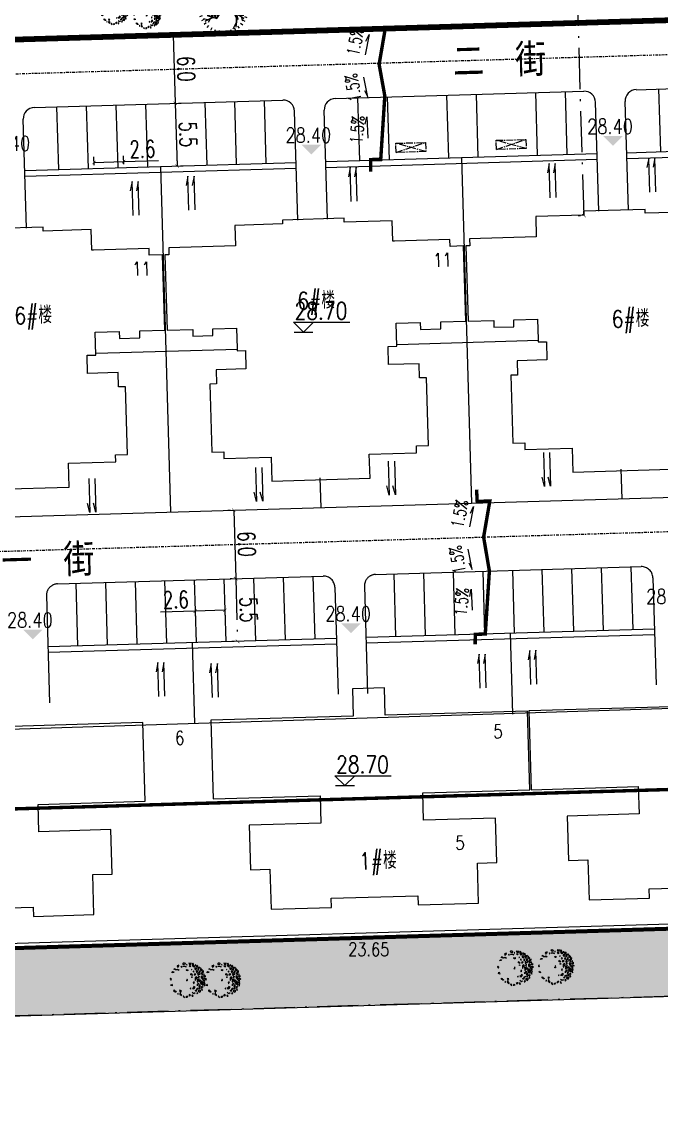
# Model space of a CAD drawing. Header units: inches. Extents: x 393 to 1582, y 246 to 1188.
# Drawn here: x 1165.7 to 1221.8, y 361.2 to 456.1 of the extents above; entities that cross this region are included whole.
import ezdxf

# ---------------------------------------------------------------- set-up
doc = ezdxf.new("R2010")
doc.units = ezdxf.units.IN
doc.header["$MEASUREMENT"] = 0
for name, pattern in [('ACAD_ISO10W100', [18.5, 12, -3, 0.5, -3]), ('CENTERX2', [4, 2.5, -0.5, 0.5, -0.5]), ('DASH', [0.35, 0.25, -0.1]), ('DASHED2', [0.375, 0.25, -0.125]), ('DOTE', [2.42, 2, -0.2, 0.02, -0.2]), ('PHANTOM', [2.5, 1.25, -0.25, 0.25, -0.25, 0.25, -0.25])]:
    doc.linetypes.add(name, pattern=pattern)
for name, color, linetype in [('230', 2, 'Continuous'), ('DIM', 4, 'Continuous'), ('drain', 4, 'Continuous'), ('ELEV', 1, 'Continuous'), ('GREEN', 64, 'Continuous'), ('hongzb', 5, 'Continuous'), ('JIAJU', 8, 'Continuous'), ('PUB_TEXT', 7, 'Continuous'), ('ROAD-TEXT', 4, 'Continuous'), ('roaddim', 2, 'Continuous'), ('roadradiu', 3, 'Continuous'), ('公共绿地', 3, 'Continuous'), ('公建', 4, 'Continuous'), ('外墙', 42, 'Continuous'), ('建筑层数', 7, 'Continuous'), ('红线', 1, 'PHANTOM'), ('车库边线', 4, 'DOTE')]:
    doc.layers.add(name, color=color, linetype=linetype)
for name, color, linetype, lineweight in [('buildelev', 2, 'Continuous', 20), ('FENCE', 100, 'Continuous', 18), ('parking', 30, 'Continuous', 18), ('ROAD', 1, 'Continuous', 25), ('ROAD-CENTER', 7, 'CENTERX2', 18), ('walk', 2, 'Continuous', 18), ('围墙', 75, 'FENCELINE1', 15), ('建筑型号', 2, 'Continuous', 18), ('树', 84, 'Continuous', 15)]:
    doc.layers.add(name, color=color, linetype=linetype, lineweight=lineweight)
doc.styles.add('-黑体', font='simhei.ttf', dxfattribs={"width": 0.8})
doc.styles.add('_HZTXT', font='txt.shx', dxfattribs={"width": 0.8, "bigfont": 'hztxt.shx'})
doc.styles.add('DIM_FONT', font='SIMPLEX.shx', dxfattribs={"width": 0.8})
doc.styles.add('HZ', font='simplex.shx', dxfattribs={"width": 0.7, "bigfont": 'hztxt.shx'})
doc.styles.add('RO', font='romans.shx', dxfattribs={"width": 0.8})
doc.linetypes.add('FENCELINE1', pattern='A,0.25,-0.1,[133,ltypeshp.shx,S=0.1,R=0,X=-0.1,Y=0],-0.1,1', length=1.45)
doc.dimstyles.new('NORMAL', dxfattribs={"dimtxt": 1.5, "dimasz": 0.3, "dimexe": 0.5, "dimexo": 0.3, "dimgap": 0.3, "dimtad": 1, "dimdec": 1, "dimzin": 1, "dimdsep": 46, "dimtxsty": 'HZ', "dimblk": 'ARCHTICK', "dimcen": 0, "dimclrt": 256, "dimadec": 0, "dimazin": 0, "dimtfac": 1, "dimtdec": 1, "dimtofl": 0, "dimtmove": 0, "dimatfit": 3, "dimldrblk": 'ARCHTICK', "dimfxl": 1, "dimtolj": 2, "dimtzin": 0, "dimarcsym": 0})

# ---------------------------------------------------------------- blocks, each defined once
blk = doc.blocks.new('_ARCHTICK')
at = {"color": 0, "linetype": 'ByBlock', "const_width": 0.15}
blk.add_lwpolyline([(-0.5, -0.5), (0.5, 0.5)], dxfattribs=at)
blk = doc.blocks.new('*D176')
at = {"layer": 'DEFPOINTS', "color": 0, "ltscale": 0.3, "transparency": 16777216}
for p in [(1179.011, 454.944), (1179.188, 448.946), (1179.188, 448.946)]:
    blk.add_point(p, dxfattribs=at)
at = {"layer": 'roaddim', "color": 0, "lineweight": -2, "ltscale": 0.3, "transparency": 16777216}
for p, q in [((1179.011, 454.944), (1179.188, 448.946)), ((1179.31, 454.953), (1179.51, 454.959)), ((1179.488, 448.955), (1179.688, 448.961))]:
    blk.add_line(p, q, dxfattribs=at)
at = {"layer": 'roaddim', "color": 0, "lineweight": -2, "ltscale": 0.3, "transparency": 16777216, "xscale": 0.3, "yscale": 0.3, "zscale": 0.3}
for p, rotation in [((1179.011, 454.944), 91.69492164957964), ((1179.188, 448.946), 271.6949216495796)]:
    blk.add_blockref('_ARCHTICK', p, dxfattribs=dict(at, rotation=rotation))
at = {"layer": 'roaddim', "ltscale": 0.3, "transparency": 16777216, "insert": (1180.149, 451.976), "char_height": 1.5, "attachment_point": 5, "rotation": 271.69492, "style": 'HZ'}
blk.add_mtext('\\A2;6.0', dxfattribs=at)
blk = doc.blocks.new('*D177')
at = {"layer": 'DEFPOINTS', "color": 0, "ltscale": 0.3, "transparency": 16777216}
for p in [(1179.188, 448.946), (1179.351, 443.449), (1179.351, 443.449)]:
    blk.add_point(p, dxfattribs=at)
at = {"layer": 'roaddim', "color": 0, "lineweight": -2, "ltscale": 0.3, "transparency": 16777216}
for p, q in [((1179.188, 448.946), (1179.351, 443.449)), ((1179.488, 448.955), (1179.688, 448.961)), ((1179.651, 443.458), (1179.851, 443.464))]:
    blk.add_line(p, q, dxfattribs=at)
at = {"layer": 'roaddim', "color": 0, "lineweight": -2, "ltscale": 0.3, "transparency": 16777216, "xscale": 0.3, "yscale": 0.3, "zscale": 0.3}
for p, rotation in [((1179.188, 448.946), 91.69492164967352), ((1179.351, 443.449), 271.6949216496735)]:
    blk.add_blockref('_ARCHTICK', p, dxfattribs=dict(at, rotation=rotation))
at = {"layer": 'roaddim', "ltscale": 0.3, "transparency": 16777216, "insert": (1180.319, 446.229), "char_height": 1.5, "attachment_point": 5, "rotation": 271.69492, "style": 'HZ'}
blk.add_mtext('\\A2;5.5', dxfattribs=at)
blk = doc.blocks.new('*D179')
at = {"layer": 'DEFPOINTS', "color": 0, "ltscale": 0.3, "transparency": 16777216}
for p in [(1172.086, 443.24), (1174.669, 443.834), (1174.685, 443.317)]:
    blk.add_point(p, dxfattribs=at)
at = {"layer": 'roaddim', "color": 0, "lineweight": -2, "ltscale": 0.3, "transparency": 16777216}
for p, q in [((1172.077, 443.54), (1172.056, 444.256)), ((1174.676, 443.617), (1174.654, 444.333)), ((1172.07, 443.757), (1174.669, 443.834)), ((1174.669, 443.834), (1177.718, 443.924))]:
    blk.add_line(p, q, dxfattribs=at)
at = {"layer": 'roaddim', "color": 0, "lineweight": -2, "ltscale": 0.3, "transparency": 16777216, "xscale": 0.3, "yscale": 0.3, "zscale": 0.3}
for p, rotation in [((1172.07, 443.757), 181.6949216495454), ((1174.669, 443.834), 1.694921649545335)]:
    blk.add_blockref('_ARCHTICK', p, dxfattribs=dict(at, rotation=rotation))
at = {"layer": 'roaddim', "ltscale": 0.3, "transparency": 16777216, "insert": (1176.312, 444.933), "char_height": 1.5, "attachment_point": 5, "rotation": 1.69492, "style": 'HZ'}
blk.add_mtext('\\A2;2.6', dxfattribs=at)
blk = doc.blocks.new('*D180')
at = {"layer": 'DEFPOINTS', "color": 0, "ltscale": 0.3, "transparency": 16777216}
for p in [(1184.318, 413.283), (1184.495, 407.286), (1184.495, 407.286)]:
    blk.add_point(p, dxfattribs=at)
at = {"layer": 'roaddim', "color": 0, "lineweight": -2, "ltscale": 0.3, "transparency": 16777216}
for p, q in [((1184.018, 413.274), (1183.818, 413.268)), ((1184.318, 413.283), (1184.495, 407.286)), ((1184.195, 407.277), (1183.995, 407.271))]:
    blk.add_line(p, q, dxfattribs=at)
at = {"layer": 'roaddim', "color": 0, "lineweight": -2, "ltscale": 0.3, "transparency": 16777216, "xscale": 0.3, "yscale": 0.3, "zscale": 0.3}
for p, rotation in [((1184.318, 413.283), 91.69522959919642), ((1184.495, 407.286), 271.6952295991964)]:
    blk.add_blockref('_ARCHTICK', p, dxfattribs=dict(at, rotation=rotation))
at = {"layer": 'roaddim', "ltscale": 0.3, "transparency": 16777216, "insert": (1185.456, 410.315), "char_height": 1.5, "attachment_point": 5, "rotation": 271.69523, "style": 'HZ'}
blk.add_mtext('\\A2;6.0', dxfattribs=at)
blk = doc.blocks.new('*D181')
at = {"layer": 'DEFPOINTS', "color": 0, "ltscale": 0.3, "transparency": 16777216}
for p in [(1180.944, 404.435), (1180.944, 404.435), (1183.543, 404.511)]:
    blk.add_point(p, dxfattribs=at)
at = {"layer": 'roaddim', "color": 0, "lineweight": -2, "ltscale": 0.3, "transparency": 16777216}
for p, q in [((1180.944, 404.435), (1177.896, 404.344)), ((1183.543, 404.511), (1180.944, 404.435)), ((1180.953, 404.135), (1180.959, 403.935)), ((1183.552, 404.212), (1183.558, 404.012))]:
    blk.add_line(p, q, dxfattribs=at)
at = {"layer": 'roaddim', "color": 0, "lineweight": -2, "ltscale": 0.3, "transparency": 16777216, "xscale": 0.3, "yscale": 0.3, "zscale": 0.3}
for p, rotation in [((1180.944, 404.435), 181.6948504637489), ((1183.543, 404.511), 1.694850463748852)]:
    blk.add_blockref('_ARCHTICK', p, dxfattribs=dict(at, rotation=rotation))
at = {"layer": 'roaddim', "ltscale": 0.3, "transparency": 16777216, "insert": (1179.239, 405.435), "char_height": 1.5, "attachment_point": 5, "rotation": 1.69485, "style": 'HZ'}
blk.add_mtext('\\A2;2.6', dxfattribs=at)
blk = doc.blocks.new('bg')
at = {"layer": 'buildelev'}
blk.add_line((403415.903, 597892.095), (403417.408, 597892.095), dxfattribs=at)
blk.add_lwpolyline([(403417.451, 597892.89), (403416.656, 597892.095), (403415.86, 597892.89), (403420.35, 597892.89)], dxfattribs=at)
blk = doc.blocks.new('psss')
at = {"layer": 'drain', "ltscale": 3}
for points in [[(-2.979, 0.527), (0.007, 0.531), (-0.808, 0.714)], [(-2.967, -0.004), (0, 0), (-0.815, 0.183)]]:
    blk.add_lwpolyline(points, dxfattribs=at)
blk = doc.blocks.new('t2')
for p, q in [((-1.27, 3.06), (-1.13, 2.72)), ((-0.72, 3.23), (-0.64, 2.88)), ((-0.15, 3.3), (-0.13, 2.95)), ((0.43, 3.28), (0.38, 2.92)), ((0.99, 3.16), (0.88, 2.81)), ((1.53, 2.93), (1.36, 2.62)), ((-2.93, 1.53), (-2.62, 1.36)), ((-2.62, 2.01), (-2.34, 1.79)), ((-1.63, 0.77), (-2.5, 1.58)), ((-2.5, 1.58), (-1.63, 0.89)), ((-2.3, 1.92), (-2.2, 1.35)), ((-2.24, 2.44), (-1.99, 2.17)), ((-1.78, 2.79), (-1.59, 2.49)), ((-1.73, 1.61), (-1.56, 0.32)), ((-1.53, 1.47), (-1.73, 1.61)), ((-1.34, 2.61), (-1.58, 1.52)), ((-1.24, 0.62), (-1.53, 1.47)), ((-1.34, 2.61), (-1.51, 1.47)), ((-1.44, 2), (-0.89, 2.82)), ((2.01, 2.62), (1.79, 2.34)), ((1.93, 1.14), (2.23, 1.63)), ((2.44, 2.24), (2.17, 1.99)), ((2.79, 1.78), (2.49, 1.59)), ((-3.28, 0.43), (-2.92, 0.38)), ((-3.16, 0.99), (-2.81, 0.88)), ((-1.95, 1.1), (-2.53, 1.12)), ((-1.56, 0.32), (-0.37, 0.11)), ((-0.31, 0.25), (-1.24, 0.62)), ((1.06, 1.19), (0.28, 0.27)), ((0.37, 0.14), (1.16, 0.76)), ((2.26, 0.7), (1.06, 1.19)), ((1.16, 0.76), (2.04, 0.59)), ((1.48, 1.02), (2.62, 1.38)), ((2.62, 1.38), (1.59, 0.97)), ((2.93, -0.14), (2.03, 0.57)), ((2.04, 0.59), (2.26, 0.7)), ((2.93, -0.14), (2.11, 0.61)), ((2.81, 1.03), (2.27, 1.23)), ((2.45, 0.24), (2.89, -0.64)), ((3.06, 1.27), (2.72, 1.13)), ((3.23, 0.72), (2.88, 0.64)), ((3.3, 0.15), (2.95, 0.13)), ((-3.3, -0.15), (-2.95, -0.13)), ((-3.23, -0.72), (-2.88, -0.64)), ((-3.06, -1.27), (-2.72, -1.13)), ((0.08, -1.38), (-0.51, -2.07)), ((-0.06, -0.39), (0.08, -1.38)), ((0.5, -1.51), (0.1, -0.38)), ((2.93, -1.53), (2.62, -1.36)), ((3.16, -0.99), (2.81, -0.88)), ((3.28, -0.43), (2.92, -0.38)), ((-2.79, -1.78), (-2.49, -1.59)), ((-2.44, -2.24), (-2.17, -1.99)), ((-2.01, -2.62), (-1.79, -2.34)), ((-1.02, -2.25), (-1.99, -2.18)), ((-1.59, -2.47), (-0.52, -2.05)), ((-1.59, -2.47), (-0.52, -2.13)), ((-1.53, -2.93), (-1.36, -2.62)), ((-0.99, -3.16), (-0.88, -2.81)), ((-0.53, -2.3), (0.5, -1.51)), ((-0.51, -2.07), (-0.53, -2.3)), ((-0.52, -2.95), (-0.07, -2.58)), ((0.14, -1.8), (-0.12, -2.95)), ((-0.12, -2.95), (0.04, -1.86)), ((0.03, -2.24), (0.29, -2.75)), ((1.27, -3.06), (1.13, -2.72)), ((1.78, -2.79), (1.59, -2.49)), ((2.24, -2.44), (1.99, -2.17)), ((2.62, -2.01), (2.34, -1.79)), ((-0.43, -3.28), (-0.38, -2.92)), ((0.15, -3.3), (0.13, -2.95)), ((0.72, -3.23), (0.64, -2.88))]:
    blk.add_line(p, q)
at = {"color": 0}
for p, q in [((-1.71, 1.46), (-1.64, 1.54)), ((-1.69, 1.3), (-1.53, 1.47)), ((-1.65, 0.98), (-1.44, 1.2)), ((-1.63, 0.82), (-1.39, 1.07)), ((-1.58, 0.5), (-1.3, 0.8)), ((-1.56, 0.34), (-1.25, 0.67)), ((-1.28, 0.27), (-1.03, 0.54)), ((-1.14, 0.24), (-0.91, 0.49)), ((-0.85, 0.19), (-0.66, 0.39)), ((-0.7, 0.16), (-0.54, 0.34)), ((0.49, 0.53), (0.57, 0.29)), ((0.59, 0.64), (0.67, 0.38)), ((0.78, 0.86), (0.88, 0.54)), ((0.88, 0.98), (0.99, 0.62)), ((1.07, 1.18), (1.21, 0.75)), ((1.22, 1.12), (1.35, 0.72)), ((1.52, 1), (1.62, 0.67)), ((1.67, 0.94), (1.76, 0.65)), ((1.97, 0.81), (2.04, 0.59)), ((2.12, 0.75), (2.15, 0.64)), ((0.21, -0.69), (-0.03, -0.64)), ((0.26, -0.83), (-0.01, -0.77)), ((0.36, -1.11), (0.03, -1.03)), ((0.41, -1.25), (0.05, -1.17)), ((0.49, -1.52), (0.05, -1.42)), ((-0.41, -2.21), (-0.52, -2.19)), ((-0.28, -2.11), (-0.51, -2.06)), ((-0.02, -1.92), (-0.32, -1.85)), ((0.11, -1.82), (-0.23, -1.74)), ((0.36, -1.62), (-0.05, -1.53))]:
    blk.add_line(p, q, dxfattribs=at)
blk.add_circle((0, 0), 0.397)
at = {"style": 'DIM_FONT', "width": 0.8, "flags": 9}
for tag in ['XSIZE', 'YSIZE']:
    blk.add_attdef(tag, (0, 0), '', height=0.000997, rotation=122.3352, dxfattribs=at)
blk = doc.blocks.new('GPPMTR01')
at = {"color": 0, "linetype": 'ByBlock'}
for points in [[(-0.412, 0.305), (-0.364, 0.304), (-0.367, 0.328), (-0.343, 0.337), (-0.374, 0.364), (-0.382, 0.335)], [(-0.354, 0.404), (-0.335, 0.371), (-0.312, 0.378), (-0.293, 0.408)], [(-0.298, 0.355), (-0.259, 0.362), (-0.24, 0.402), (-0.263, 0.4), (-0.275, 0.378)], [(-0.263, 0.454), (-0.27, 0.431), (-0.248, 0.431), (-0.243, 0.447)], [(-0.215, 0.443), (-0.218, 0.456), (-0.242, 0.475), (-0.199, 0.486), (-0.199, 0.449)], [(-0.166, 0.433), (-0.207, 0.386), (-0.18, 0.371), (-0.137, 0.387), (-0.147, 0.409), (-0.165, 0.407)], [(-0.173, 0.469), (-0.151, 0.518), (-0.12, 0.516), (-0.128, 0.487), (-0.144, 0.498), (-0.151, 0.48), (-0.145, 0.47)], [(-0.127, 0.461), (-0.133, 0.429), (-0.111, 0.428), (-0.096, 0.459)], [(-0.106, 0.53), (-0.073, 0.496), (-0.058, 0.515), (-0.035, 0.504), (-0.038, 0.545), (-0.064, 0.53)], [(-0.079, 0.401), (-0.097, 0.371), (-0.064, 0.359), (-0.049, 0.371)], [(-0.032, 0.317), (-0.058, 0.295), (-0.043, 0.264), (-0.023, 0.291)], [(-0.038, 0.477), (-0.055, 0.454), (-0.043, 0.424), (-0.032, 0.439)], [(0.007, 0.443), (-0.026, 0.412), (-0.02, 0.382), (0.016, 0.352), (0.045, 0.367), (0.01, 0.386), (0.034, 0.42)], [(0.005, 0.559), (-0.005, 0.523), (0.016, 0.511), (0.051, 0.519)], [(0.01, 0.485), (0.042, 0.462), (0.084, 0.477), (0.066, 0.492), (0.042, 0.485)], [(0.084, 0.371), (0.072, 0.344), (0.081, 0.321), (0.084, 0.344)], [(0.105, 0.53), (0.084, 0.519), (0.099, 0.504), (0.114, 0.511)], [(0.158, 0.447), (0.096, 0.443), (0.105, 0.412), (0.146, 0.393), (0.155, 0.416), (0.14, 0.428)], [(0.128, 0.336), (0.137, 0.287), (0.114, 0.272), (0.146, 0.26), (0.158, 0.302)], [(0.131, 0.488), (0.137, 0.5), (0.134, 0.53), (0.173, 0.507), (0.146, 0.481)], [(0.179, 0.477), (0.229, 0.496), (0.25, 0.473), (0.223, 0.458), (0.22, 0.477), (0.202, 0.469), (0.199, 0.458)], [(0.205, 0.439), (0.179, 0.42), (0.194, 0.405), (0.226, 0.416)], [(0.199, 0.291), (0.179, 0.352), (0.211, 0.31)], [(0.214, 0.359), (0.274, 0.374), (0.291, 0.409), (0.282, 0.336), (0.247, 0.333)], [(0.268, 0.45), (0.253, 0.435), (0.241, 0.409), (0.274, 0.428)], [(0.25, 0.325), (0.241, 0.298), (0.312, 0.302), (0.282, 0.329)], [(0.315, 0.416), (0.306, 0.401), (0.318, 0.39), (0.348, 0.393)], [(0.321, 0.363), (0.306, 0.34), (0.327, 0.325), (0.356, 0.325), (0.327, 0.336)], [(0.351, 0.382), (0.348, 0.371), (0.368, 0.355), (0.392, 0.359)], [(-0.482, 0.014), (-0.506, 0.025), (-0.514, -0.024), (-0.506, -0.036), (-0.464, -0.036), (-0.47, -0.024), (-0.494, -0.017)], [(-0.482, 0.196), (-0.461, 0.207), (-0.432, 0.177), (-0.452, 0.154), (-0.494, 0.15), (-0.5, 0.177)], [(-0.446, 0.071), (-0.432, 0.055), (-0.414, 0.067)], [(-0.417, 0.109), (-0.411, 0.15), (-0.357, 0.188), (-0.369, 0.162)], [(-0.393, 0.241), (-0.408, 0.23), (-0.396, 0.226)], [(-0.304, 0.31), (-0.343, 0.272), (-0.298, 0.279)], [(-0.283, 0.139), (-0.269, 0.181), (-0.239, 0.166), (-0.248, 0.139), (-0.263, 0.15)], [(-0.215, 0.295), (-0.215, 0.276), (-0.206, 0.283)], [(-0.123, 0.314), (-0.144, 0.295), (-0.135, 0.287), (-0.115, 0.295)], [(-0.064, 0.207), (-0.085, 0.184), (-0.115, 0.203), (-0.115, 0.219), (-0.085, 0.207), (-0.052, 0.226)], [(-0.02, 0.033), (-0.035, 0.025), (-0.026, 0.017), (-0.014, 0.021)], [(-0.02, 0.188), (-0.008, 0.192), (0.001, 0.177), (-0.02, 0.169)], [(0.045, 0.295), (0.042, 0.249), (0.105, 0.211), (0.119, 0.219), (0.069, 0.245), (0.096, 0.283)], [(0.152, 0.162), (0.137, 0.139), (0.158, 0.12), (0.176, 0.128), (0.161, 0.143)], [(0.179, 0.272), (0.167, 0.245), (0.185, 0.238), (0.199, 0.253)], [(0.253, 0.268), (0.241, 0.226), (0.259, 0.177), (0.274, 0.203), (0.253, 0.219)], [(0.25, 0.086), (0.271, 0.063), (0.274, 0.021), (0.303, 0.052), (0.285, 0.109)], [(0.303, 0.268), (0.309, 0.219), (0.336, 0.215), (0.351, 0.234)], [(0.348, 0.173), (0.377, 0.128), (0.356, 0.097), (0.354, 0.128)], [(0.386, 0.257), (0.368, 0.272), (0.365, 0.287), (0.377, 0.298), (0.401, 0.283)], [(0.401, 0.207), (0.383, 0.219), (0.365, 0.211), (0.368, 0.196), (0.392, 0.192)], [(0.401, 0.078), (0.398, 0.063), (0.374, 0.067), (0.377, 0.09)], [(0.428, 0.025), (0.431, -0.021), (0.377, -0.043), (0.41, -0.013)], [(0.431, 0.26), (0.419, 0.245), (0.436, 0.23), (0.466, 0.249)], [(0.422, 0.166), (0.419, 0.135), (0.439, 0.12), (0.451, 0.139)], [(0.442, 0.203), (0.451, 0.169), (0.487, 0.139), (0.472, 0.181)], [(0.451, 0.074), (0.469, 0.052), (0.484, 0.063), (0.472, 0.093)], [(-0.467, -0.131), (-0.464, -0.157), (-0.482, -0.154), (-0.485, -0.127)], [(-0.437, -0.131), (-0.429, -0.066), (-0.381, -0.04), (-0.408, -0.078)], [(-0.42, -0.26), (-0.432, -0.218), (-0.411, -0.188), (-0.402, -0.214), (-0.411, -0.229)], [(0.17, -0.286), (0.137, -0.317), (0.149, -0.336), (0.176, -0.321)], [(0.256, -0.013), (0.241, -0.028), (0.253, -0.04)], [(0.327, -0.305), (0.333, -0.328), (0.389, -0.313)], [(0.407, -0.119), (0.389, -0.138), (0.398, -0.176), (0.419, -0.154)], [(0.416, -0.218), (0.389, -0.233), (0.392, -0.271), (0.407, -0.248)], [(0.436, -0.066), (0.442, -0.097), (0.466, -0.097), (0.481, -0.074), (0.46, -0.078)], [(-0.266, -0.366), (-0.304, -0.374), (-0.283, -0.4), (-0.251, -0.393)], [(-0.115, -0.473), (-0.138, -0.438), (-0.106, -0.438), (-0.085, -0.446)], [(0.072, -0.48), (0.042, -0.461), (0.06, -0.45), (0.066, -0.454), (0.096, -0.454), (0.096, -0.438), (0.125, -0.442), (0.114, -0.461)], [(0.188, -0.431), (0.211, -0.423), (0.188, -0.408)], [(0.205, -0.332), (0.199, -0.343), (0.235, -0.378), (0.294, -0.359), (0.274, -0.34), (0.235, -0.351)]]:
    blk.add_lwpolyline(points, close=True, dxfattribs=at)
blk.add_circle((0, 0), 0.01, dxfattribs=at)
blk = doc.blocks.new('A$C4417064F')
at = {"layer": 'GREEN', "xscale": 4.647578996463836, "yscale": 4.647578996463836, "zscale": 4.647578996463836, "rotation": 300.5404110418328}
blk.add_blockref('GPPMTR01', (0.8, 3.07), dxfattribs=at)
blk = doc.blocks.new('*D388')
at = {"layer": 'DEFPOINTS', "color": 0, "linetype": 'ACAD_ISO10W100', "ltscale": 0.3, "transparency": 16777216}
for p in [(1184.495, 407.286), (1184.658, 401.788), (1184.658, 401.788)]:
    blk.add_point(p, dxfattribs=at)
at = {"layer": 'roaddim', "color": 0, "linetype": 'ACAD_ISO10W100', "lineweight": -2, "ltscale": 0.3, "transparency": 16777216}
for p, q in [((1184.195, 407.277), (1183.995, 407.271)), ((1184.495, 407.286), (1184.658, 401.788)), ((1184.358, 401.779), (1184.158, 401.773))]:
    blk.add_line(p, q, dxfattribs=at)
at = {"layer": 'roaddim', "color": 0, "linetype": 'ACAD_ISO10W100', "lineweight": -2, "ltscale": 0.3, "transparency": 16777216, "xscale": 0.3, "yscale": 0.3, "zscale": 0.3}
for p, rotation in [((1184.495, 407.286), 91.69491576066858), ((1184.658, 401.788), 271.6949157606686)]:
    blk.add_blockref('_ARCHTICK', p, dxfattribs=dict(at, rotation=rotation))
at = {"layer": 'roaddim', "linetype": 'ACAD_ISO10W100', "ltscale": 0.3, "transparency": 16777216, "insert": (1185.626, 404.568), "char_height": 1.5, "attachment_point": 5, "rotation": 271.69492, "style": 'HZ'}
blk.add_mtext('\\A2;5.5', dxfattribs=at)
blk = doc.blocks.new('*D238')
at = {"layer": 'DEFPOINTS', "color": 0, "linetype": 'ACAD_ISO10W100', "ltscale": 0.3, "transparency": 16777216}
for p in [(1213.905, 477.286), (1213.905, 477.286), (1215.035, 439.103)]:
    blk.add_point(p, dxfattribs=at)
at = {"layer": 'DIM', "color": 0, "linetype": 'ACAD_ISO10W100', "lineweight": -2, "ltscale": 0.3, "transparency": 16777216}
for p, q in [((1213.605, 477.277), (1213.405, 477.271)), ((1215.035, 439.103), (1213.905, 477.286)), ((1214.735, 439.094), (1214.535, 439.088))]:
    blk.add_line(p, q, dxfattribs=at)
at = {"layer": 'DIM', "color": 0, "linetype": 'ACAD_ISO10W100', "lineweight": -2, "ltscale": 0.3, "transparency": 16777216, "xscale": 0.3, "yscale": 0.3, "zscale": 0.3}
for p, rotation in [((1213.905, 477.286), 91.6948127620014), ((1215.035, 439.103), 271.6948127620014)]:
    blk.add_blockref('_ARCHTICK', p, dxfattribs=dict(at, rotation=rotation))
at = {"layer": 'DIM', "linetype": 'ACAD_ISO10W100', "ltscale": 0.3, "transparency": 16777216, "insert": (1215.52, 458.226), "char_height": 1.5, "attachment_point": 5, "rotation": 271.69481, "style": 'HZ'}
blk.add_mtext('\\A2;38.2', dxfattribs=at)
blk = doc.blocks.new('*D366')
at = {"layer": 'DEFPOINTS', "color": 0, "ltscale": 0.3, "transparency": 16777216}
for p in [(1186.267, 889.56), (1351.243, 417.562)]:
    blk.add_point(p, dxfattribs=at)
at = {"layer": 'roadradiu', "color": 0, "lineweight": -2, "ltscale": 0.3, "transparency": 16777216}
blk.add_line((1189.23, 881.081), (1186.267, 889.56), dxfattribs=at)
at = {"layer": 'roadradiu', "color": 0, "lineweight": -2, "ltscale": 0.3, "transparency": 16777216, "xscale": 0.5, "yscale": 0.5, "zscale": 0.5, "rotation": 109.2659378040136}
blk.add_blockref('_ARCHTICK', (1186.267, 889.56), dxfattribs=at)
at = {"layer": 'roadradiu', "ltscale": 0.3, "transparency": 16777216, "insert": (1189.256, 884.189), "char_height": 1.5, "attachment_point": 5, "rotation": 289.26594, "style": 'HZ'}
blk.add_mtext('\\A2;R500.0', dxfattribs=at)

msp = doc.modelspace()

# ---------------------------------------------------------------- hatches: boundary and pattern name
at = {"layer": 'JIAJU', "linetype": 'ACAD_ISO10W100', "ltscale": 0.3}
h = msp.add_hatch(dxfattribs=at)
h.set_pattern_fill('ANGLE', color=0, scale=0.3, style=0)
h.set_pattern_definition([(0, (-57035.98, -59790.7877), (0, 2.0955), [1.524, -0.5715]), (90, (-57035.98, -59790.7877), (-2.0955, 1e-16), [1.524, -0.5715])])
edge = h.paths.add_edge_path()
edge.add_line((1120.68, 367.636), (1120.502, 373.579))
edge.add_line((1120.502, 373.579), (1274.884, 378.147))
edge.add_arc((1267.105, 380.014), 8, 271.71144, 346.50426, ccw=False)
edge.add_line((1267.344, 372.018), (1120.68, 367.636))

# ---------------------------------------------------------------- linework, layer by layer
at = {"layer": '230', "color": 0, "ltscale": 0.3}
msp.add_lwpolyline([(1120.831, 375.628), (1120.878, 374.029), (1265.015, 378.294), (1264.968, 379.893)], dxfattribs=at)
at = {"layer": 'ELEV', "color": 0}
for points in [[(1216.729, 446.081), (1218.426, 446.081), (1217.577, 445.232)], [(1190.273, 445.314), (1191.97, 445.314), (1191.121, 444.466)], [(1193.762, 403.36), (1195.459, 403.36), (1194.61, 402.511)], [(1165.857, 402.808), (1167.554, 402.808), (1166.706, 401.96)], [(1195.631, 374.032), (1197.159, 374.032), (1196.395, 373.268)]]:
    msp.add_solid(points, dxfattribs=at)
at = {"layer": 'FENCE', "color": 0, "ltscale": 0.3}
for p, q in [((1218.37, 414.291), (1218.293, 416.89)), ((1191.982, 413.51), (1191.905, 416.109))]:
    msp.add_line(p, q, dxfattribs=at)
at = {"layer": 'hongzb', "color": 0, "linetype": 'DOTE', "ltscale": 0.2, "const_width": 0.35}
msp.add_lwpolyline([(595.956, 357.959), (937.324, 368.159, -0.000072), (937.333, 368.159), (1088.733, 372.639), (1388.503, 381.509)], format="xyb", dxfattribs=at)
at = {"layer": 'JIAJU', "color": 0, "linetype": 'ACAD_ISO10W100', "ltscale": 0.3}
msp.add_lwpolyline([(1120.68, 367.636), (1120.502, 373.579), (1274.884, 378.147, -0.338446), (1267.344, 372.018)], format="xyb", close=True, dxfattribs=at)
at = {"layer": 'parking', "color": 0, "ltscale": 0.3}
for p, q in [((1210.774, 449.888), (1210.937, 444.39)), ((1213.373, 449.965), (1213.536, 444.467)), ((1221.569, 450.207), (1221.732, 444.709)), ((1176.589, 448.876), (1176.752, 443.378)), ((1179.188, 448.953), (1179.351, 443.455)), ((1181.787, 449.03), (1181.949, 443.532)), ((1184.386, 449.107), (1184.548, 443.609)), ((1186.984, 449.184), (1187.147, 443.686)), ((1195.181, 449.426), (1195.344, 443.929)), ((1197.78, 449.503), (1197.942, 444.006)), ((1202.977, 449.657), (1203.14, 444.159)), ((1205.576, 449.734), (1205.739, 444.236)), ((1168.792, 448.645), (1168.955, 443.148)), ((1171.391, 448.722), (1171.554, 443.225)), ((1173.99, 448.799), (1174.153, 443.302)), ((1218.774, 444.615), (1242.563, 445.319)), ((1192.385, 443.834), (1216.175, 444.538)), ((1165.997, 443.054), (1189.786, 443.758)), ((1211.349, 408.091), (1211.512, 402.594)), ((1213.948, 408.168), (1214.111, 402.671)), ((1216.547, 408.245), (1216.71, 402.747)), ((1219.146, 408.322), (1219.309, 402.824)), ((1180.863, 407.183), (1181.026, 401.686)), ((1183.462, 407.26), (1183.624, 401.763)), ((1186.061, 407.337), (1186.223, 401.84)), ((1188.66, 407.414), (1188.822, 401.917)), ((1191.258, 407.491), (1191.421, 401.993)), ((1198.355, 407.707), (1198.518, 402.209)), ((1200.954, 407.784), (1201.117, 402.286)), ((1203.553, 407.86), (1203.715, 402.363)), ((1206.152, 407.937), (1206.314, 402.44)), ((1208.751, 408.014), (1208.913, 402.517)), ((1170.467, 406.876), (1170.63, 401.378)), ((1173.066, 406.953), (1173.229, 401.455)), ((1175.665, 407.029), (1175.828, 401.532)), ((1178.264, 407.106), (1178.427, 401.609)), ((1221.208, 402.869), (1195.919, 402.121)), ((1193.32, 402.044), (1168.031, 401.296))]:
    msp.add_line(p, q, dxfattribs=at)
at = {"layer": 'ROAD', "color": 0}
for p, q in [((1127.973, 453.434), (1264.813, 457.483)), ((1219.61, 450.143), (1241.401, 450.788)), ((1193.222, 449.362), (1215.012, 450.007)), ((1166.834, 448.581), (1188.624, 449.226)), ((1127.847, 367.85), (1267.344, 372.018))]:
    msp.add_line(p, q, dxfattribs=at)
at = {"layer": 'ROAD', "color": 0, "ltscale": 0.3}
for p, q in [((1126.71, 411.578), (1260.652, 415.542)), ((1196.755, 407.648), (1220.045, 408.338)), ((1168.867, 406.823), (1192.157, 407.512))]:
    msp.add_line(p, q, dxfattribs=at)
at = {"layer": 'ROAD-CENTER', "color": 5, "ltscale": 0.1}
for p, q in [((1126.18, 450.38), (1277.896, 454.869)), ((1127.923, 408.613), (1260.74, 412.543))]:
    msp.add_line(p, q, dxfattribs=at)
at = {"layer": 'ROAD-TEXT', "color": 0, "ltscale": 0.1}
for points in [[(1196.326, 442.966, 0.3, 0.3, 0), (1196.338, 444.017, 0.3, 0.3, 0), (1197.209, 444.025, 0.3, 0.3, 0), (1197.568, 449.592, 0.3, 0.3, 0), (1197.069, 452.365, 0.3, 0.3, 0), (1197.607, 455.494, 0.3, 0.3, 0)], [(1205.489, 401.532, 0.3, 0.3, 0), (1205.499, 402.404, 0.3, 0.3, 0), (1206.377, 402.43, 0.3, 0.3, 0), (1206.737, 407.944, 0.3, 0.3, 0), (1206.232, 410.93, 0.3, 0.3, 0), (1206.776, 414.094, 0.3, 0.3, 0), (1206.776, 414.094, 0.3, 0.3, 0), (1205.67, 414.045, 0.3, 0.3, 0), (1205.613, 415.09, 0, 0, 0)]]:
    msp.add_lwpolyline(points, format="xyseb", dxfattribs=at)
for points in [[(1195.915, 454.397), (1196.199, 454.982), (1195.849, 453.21)], [(1195.793, 450.063), (1196.081, 449.48), (1195.718, 451.249)], [(1195.859, 447.112), (1195.997, 447.748), (1196.077, 445.892)], [(1205.069, 413.016), (1205.352, 413.601), (1205.002, 411.829)], [(1204.946, 408.682), (1205.234, 408.099), (1204.871, 409.868)], [(1205.012, 405.731), (1205.15, 406.367), (1205.23, 404.511)]]:
    msp.add_lwpolyline(points, dxfattribs=at)
at = {"layer": 'walk', "color": 0}
for p, q in [((1216.324, 439.491), (1216.042, 449.037)), ((1218.923, 439.568), (1218.64, 449.114)), ((1189.936, 438.71), (1189.653, 448.256)), ((1192.534, 438.787), (1192.252, 448.333)), ((1166.146, 438.006), (1165.864, 447.552))]:
    msp.add_line(p, q, dxfattribs=at)
at = {"layer": 'walk', "color": 0, "ltscale": 0.3}
for p, q in [((1221.074, 407.368), (1221.354, 397.972, 0.937)), ((1193.186, 406.543), (1193.466, 397.147, 0.937)), ((1195.785, 406.619), (1196.062, 397.224)), ((1167.897, 405.794), (1168.177, 396.398, 0.937))]:
    msp.add_line(p, q, dxfattribs=at)
at = {"layer": 'walk', "color": 0}
for centre, start, end in [((1215.042, 449.007), 1.69492, 91.69492), ((1219.64, 449.144), 91.69492, 181.69492), ((1188.654, 448.227), 1.69492, 91.69492), ((1193.252, 448.363), 91.69492, 181.69492), ((1166.863, 447.582), 91.69492, 181.69492)]:
    msp.add_arc(centre, 1, start, end, dxfattribs=at)
at = {"layer": 'walk', "color": 0, "linetype": 'ACAD_ISO10W100', "ltscale": 0.3}
for centre, start, end in [((1220.075, 407.338), 1.70671, 91.69523), ((1192.187, 406.513), 1.70671, 91.69523), ((1196.785, 406.649), 91.69523, 181.70671), ((1168.897, 405.823), 91.69523, 181.70671)]:
    msp.add_arc(centre, 1, start, end, dxfattribs=at)
at = {"layer": '公共绿地', "color": 0, "linetype": 'FENCELINE1', "ltscale": 0.1, "const_width": 0.5}
msp.add_lwpolyline([(1123.422, 468.596), (1123.712, 458.81), (1129.287, 453.472), (1263.314, 457.438), (1262.861, 472.722), (1123.422, 468.596)], dxfattribs=at)
at = {"layer": '公建', "color": 0, "ltscale": 0.3, "elevation": 0.937}
msp.add_lwpolyline([(1120.266, 392.68), (1266.194, 397.298)], dxfattribs=at)
at = {"layer": '围墙', "color": 0, "ltscale": 0.2}
for p, q in [((1204.28, 444.186), (1205.176, 413.9)), ((1218.788, 444.116), (1242.578, 444.82)), ((1166.011, 442.554), (1189.801, 443.258)), ((1177.891, 443.406), (1178.788, 413.12)), ((1192.4, 443.335), (1216.189, 444.039)), ((1198.652, 427.813), (1211.046, 428.18)), ((1172.263, 427.033), (1184.658, 427.399)), ((1208.563, 402.496), (1208.775, 395.398)), ((1193.335, 401.544), (1168.046, 400.796)), ((1180.676, 401.67), (1180.887, 394.573)), ((1221.223, 402.369), (1195.934, 401.621))]:
    msp.add_line(p, q, dxfattribs=at)
at = {"layer": '外墙', "color": 2, "ltscale": 0.1}
for p, q in [((1220.386, 439.654), (1214.989, 439.494)), ((1214.989, 439.494), (1214.999, 439.154)), ((1220.396, 439.314), (1220.386, 439.654)), ((1224.594, 439.438), (1220.396, 439.314)), ((1193.998, 438.873), (1188.6, 438.713)), ((1188.6, 438.713), (1188.61, 438.373)), ((1194.008, 438.533), (1193.998, 438.873)), ((1198.206, 438.657), (1194.008, 438.533)), ((1198.259, 436.858), (1198.206, 438.657)), ((1214.999, 439.154), (1210.8, 439.03)), ((1210.8, 439.03), (1210.854, 437.231)), ((1167.609, 438.092), (1162.212, 437.932)), ((1167.619, 437.752), (1167.609, 438.092)), ((1171.818, 437.876), (1167.619, 437.752)), ((1171.871, 436.077), (1171.818, 437.876)), ((1188.61, 438.373), (1184.412, 438.249)), ((1184.412, 438.249), (1184.465, 436.45)), ((1198.409, 436.862), (1198.259, 436.858)), ((1203.282, 437.007), (1198.409, 436.862)), ((1203.3, 436.407), (1203.282, 437.007)), ((1210.854, 437.231), (1205.006, 437.058)), ((1205.006, 437.058), (1205.024, 436.458)), ((1172.021, 436.082), (1171.871, 436.077)), ((1176.894, 436.226), (1172.021, 436.082)), ((1176.911, 435.626), (1176.894, 436.226)), ((1178.086, 435.661), (1176.911, 435.626)), ((1178.281, 429.064), (1178.086, 435.661)), ((1178.636, 435.677), (1178.286, 435.667)), ((1178.286, 435.667), (1178.481, 429.07)), ((1184.465, 436.45), (1178.618, 436.277)), ((1178.618, 436.277), (1178.636, 435.677)), ((1204.474, 436.442), (1203.3, 436.407)), ((1204.669, 429.845), (1204.474, 436.442)), ((1205.024, 436.458), (1204.674, 436.448)), ((1204.674, 436.448), (1204.869, 429.85)), ((1204.869, 429.85), (1207.118, 429.917)), ((1207.118, 429.917), (1207.136, 429.317)), ((1208.868, 429.969), (1210.967, 430.031)), ((1208.885, 429.369), (1208.868, 429.969)), ((1210.967, 430.031), (1211.02, 428.232)), ((1172.184, 428.883), (1174.283, 428.945)), ((1174.283, 428.945), (1174.301, 428.346)), ((1176.082, 428.999), (1178.281, 429.064)), ((1176.1, 428.399), (1176.082, 428.999)), ((1178.481, 429.07), (1180.73, 429.136)), ((1180.73, 429.136), (1180.748, 428.536)), ((1182.479, 429.188), (1184.578, 429.25)), ((1182.497, 428.588), (1182.479, 429.188)), ((1184.578, 429.25), (1184.632, 427.451)), ((1198.572, 429.664), (1200.671, 429.726)), ((1198.631, 427.665), (1198.572, 429.664)), ((1200.671, 429.726), (1200.689, 429.126)), ((1200.689, 429.126), (1202.488, 429.18)), ((1202.47, 429.779), (1204.669, 429.845)), ((1202.488, 429.18), (1202.47, 429.779)), ((1207.136, 429.317), (1208.885, 429.369)), ((1172.243, 426.884), (1172.184, 428.883)), ((1174.301, 428.346), (1176.1, 428.399)), ((1180.748, 428.536), (1182.497, 428.588)), ((1211.02, 428.232), (1211.026, 428.032)), ((1211.026, 428.032), (1211.736, 428.053)), ((1211.736, 428.053), (1211.783, 426.453)), ((1184.632, 427.451), (1184.637, 427.251)), ((1184.637, 427.251), (1185.347, 427.272)), ((1185.347, 427.272), (1185.394, 425.673)), ((1197.851, 427.642), (1198.631, 427.665)), ((1197.899, 426.043), (1197.851, 427.642)), ((1171.463, 426.861), (1172.243, 426.884)), ((1171.51, 425.262), (1171.463, 426.861)), ((1200.578, 426.122), (1197.899, 426.043)), ((1200.615, 424.872), (1200.578, 426.122)), ((1211.783, 426.453), (1209.174, 426.376)), ((1209.174, 426.376), (1209.211, 425.127)), ((1174.189, 425.341), (1171.51, 425.262)), ((1174.226, 424.092), (1174.189, 425.341)), ((1185.394, 425.673), (1182.786, 425.595)), ((1182.786, 425.595), (1182.823, 424.346)), ((1182.823, 424.346), (1182.223, 424.328)), ((1182.223, 424.328), (1182.399, 418.381)), ((1201.215, 424.89), (1200.615, 424.872)), ((1201.39, 418.943), (1201.215, 424.89)), ((1209.211, 425.127), (1208.611, 425.109)), ((1208.611, 425.109), (1208.787, 419.162)), ((1174.826, 424.109), (1174.226, 424.092)), ((1175.002, 418.162), (1174.826, 424.109)), ((1200.341, 418.912), (1201.39, 418.943)), ((1200.359, 418.312), (1200.341, 418.912)), ((1208.787, 419.162), (1209.837, 419.193)), ((1209.837, 419.193), (1209.855, 418.593)), ((1209.855, 418.593), (1214.003, 418.716)), ((1214.003, 418.716), (1214.065, 416.617)), ((1173.953, 418.131), (1175.002, 418.162)), ((1173.97, 417.531), (1173.953, 418.131)), ((1182.399, 418.381), (1183.448, 418.412)), ((1183.448, 418.412), (1183.466, 417.812)), ((1183.466, 417.812), (1187.614, 417.935)), ((1187.614, 417.935), (1187.676, 415.836)), ((1196.211, 418.189), (1200.359, 418.312)), ((1196.273, 416.09), (1196.211, 418.189)), ((1169.822, 417.408), (1173.97, 417.531)), ((1169.884, 415.309), (1169.822, 417.408)), ((1214.065, 416.617), (1222.661, 416.871)), ((1187.676, 415.836), (1196.273, 416.09)), ((1161.288, 415.055), (1169.884, 415.309)), ((1197.528, 397.713), (1194.73, 397.632)), ((1194.73, 397.632), (1194.8, 395.233)), ((1197.599, 395.315), (1197.528, 397.713)), ((1222.688, 396.049), (1210.193, 395.683)), ((1194.8, 395.233), (1182.305, 394.867)), ((1182.305, 394.867), (1182.507, 387.97)), ((1210.093, 395.68), (1197.599, 395.315)), ((1210.295, 388.783), (1210.093, 395.68)), ((1210.193, 395.683), (1210.395, 388.786)), ((1176.359, 394.676), (1163.865, 394.303)), ((1176.565, 387.78), (1176.359, 394.676)), ((1182.507, 387.97), (1191.903, 388.245)), ((1191.903, 388.245), (1191.973, 385.846)), ((1200.899, 388.508), (1210.295, 388.783)), ((1200.969, 386.109), (1200.899, 388.508)), ((1210.395, 388.786), (1219.791, 389.061)), ((1219.791, 389.061), (1219.861, 386.662)), ((1167.169, 387.499), (1176.565, 387.78)), ((1167.241, 385.1), (1167.169, 387.499)), ((1207.267, 386.294), (1200.969, 386.109)), ((1207.381, 382.395), (1207.267, 386.294)), ((1219.861, 386.662), (1213.564, 386.478)), ((1213.564, 386.478), (1213.678, 382.58)), ((1191.973, 385.846), (1185.676, 385.662)), ((1185.676, 385.662), (1185.79, 381.763)), ((1173.538, 385.288), (1167.241, 385.1)), ((1173.655, 381.39), (1173.538, 385.288)), ((1213.678, 382.58), (1215.377, 382.63)), ((1215.377, 382.63), (1215.48, 379.131)), ((1185.79, 381.763), (1187.489, 381.813)), ((1187.489, 381.813), (1187.592, 378.315)), ((1205.682, 382.346), (1207.381, 382.395)), ((1205.784, 378.847), (1205.682, 382.346)), ((1171.955, 381.339), (1173.655, 381.39)), ((1172.06, 377.841), (1171.955, 381.339)), ((1220.754, 380.086), (1228.351, 380.308)), ((1220.778, 379.286), (1220.754, 380.086)), ((1192.866, 379.269), (1200.463, 379.492)), ((1192.889, 378.47), (1192.866, 379.269)), ((1200.463, 379.492), (1200.486, 378.692)), ((1200.486, 378.692), (1205.784, 378.847)), ((1215.48, 379.131), (1220.778, 379.286)), ((1159.142, 378.255), (1166.738, 378.482)), ((1166.738, 378.482), (1166.762, 377.682)), ((1166.762, 377.682), (1172.06, 377.841)), ((1187.592, 378.315), (1192.889, 378.47))]:
    msp.add_line(p, q, dxfattribs=at)
at = {"layer": '红线', "color": 0, "linetype": 'DASH', "ltscale": 0.5, "const_width": 0.15}
msp.add_lwpolyline([(595.956, 357.959), (937.324, 368.159, -0.000072), (937.333, 368.159), (1088.733, 372.639), (1312.043, 379.247)], format="xyb", dxfattribs=at)
at = {"layer": '车库边线', "color": 0, "ltscale": 0.3}
for p, q in [((1201.163, 444.72, 0.002), (1198.54, 445.443, 0.002)), ((1198.564, 444.643, 0.002), (1201.139, 445.52, 0.002)), ((1209.959, 444.981, 0.002), (1207.336, 445.703, 0.002)), ((1207.36, 444.903, 0.002), (1209.935, 445.78, 0.002))]:
    msp.add_line(p, q, dxfattribs=at)
at = {"layer": '车库边线', "color": 0, "linetype": 'DASHED2', "ltscale": 0.5, "const_width": 0.3, "elevation": 0.937}
msp.add_lwpolyline([(1157.186, 505.821), (1217.91, 507.618), (1217.879, 508.642), (1219.379, 508.68), (1219.409, 507.662), (1267.388, 509.082), (1270.186, 414.523), (1270.186, 414.523), (1265.688, 414.39), (1266.194, 397.298), (1260.696, 397.135), (1260.705, 396.835), (1257.906, 396.752), (1258.11, 389.855), (1125.468, 385.931)], dxfattribs=at)
at = {"layer": '车库边线', "color": 0, "linetype": 'DASHED2', "ltscale": 0.5, "elevation": 0.002}
msp.add_lwpolyline([(1157.186, 505.821), (1217.909, 507.618), (1217.879, 508.642), (1219.379, 508.68), (1219.409, 507.662), (1267.388, 509.082), (1270.186, 414.523), (1270.186, 414.523), (1265.688, 414.39), (1266.194, 397.298), (1260.696, 397.135), (1260.705, 396.835), (1257.906, 396.752), (1258.11, 389.855), (1125.468, 385.931)], dxfattribs=at)
at = {"layer": '车库边线', "color": 0, "ltscale": 0.3, "elevation": 0.002}
for points in [[(1201.139, 445.52), (1201.163, 444.72), (1198.564, 444.643), (1198.54, 445.443)], [(1209.935, 445.78), (1209.959, 444.981), (1207.36, 444.903), (1207.336, 445.703)]]:
    msp.add_lwpolyline(points, close=True, dxfattribs=at)

# ---------------------------------------------------------------- block references
at = {"layer": 'buildelev', "color": 0, "linetype": 'Continuous', "xscale": 1.099999999998545, "yscale": 1.099999999998545, "zscale": 1.1}
for p in [(-442567.885, -657252.41), (-442564.247, -657292.166)]:
    msp.add_blockref('bg', p, dxfattribs=at)
at = {"layer": 'ROAD', "color": 0, "rotation": 91.62464345549249}
for p in [(1221.248, 444.157), (1195.068, 443.327), (1212.514, 443.667), (1180.838, 442.565), (1175.945, 442.104), (1206.376, 400.675), (1178.197, 399.936), (1182.888, 399.853)]:
    msp.add_blockref('psss', p, dxfattribs=at)
at = {"layer": 'ROAD', "color": 0, "xscale": -1, "rotation": 91.76518745444659}
for p in [(1198.494, 414.621), (1212.097, 415.381), (1186.86, 414.067), (1172.235, 413.096)]:
    msp.add_blockref('psss', p, dxfattribs=at)
at = {"layer": '围墙', "color": 0, "ltscale": 0.2, "rotation": 91.62464345549249}
msp.add_blockref('psss', (1210.82, 401.004), dxfattribs=at)
at = {"layer": '树', "xscale": 0.6671807999634088, "yscale": 0.6671807998791337, "zscale": 0.6671808000000001, "rotation": 66.027374180966}
msp.add_blockref('t2', (1183.451, 457.255), dxfattribs=at)
at = {"layer": '树', "color": 0}
for p, xscale, yscale, zscale in [((1173.431, 455.442), 0.5, 0.5, 0.5), ((1176.275, 455.086), 0.5, 0.5, 0.5), ((1208.412, 371.098), 0.6500000000014552, 0.6500000000014552, 0.65), ((1211.986, 371.21), 0.6500000000014552, 0.6500000000014552, 0.65), ((1179.699, 370.053), 0.6500000000014552, 0.6500000000014552, 0.65), ((1182.765, 370.053), 0.6500000000014552, 0.6500000000014552, 0.65)]:
    msp.add_blockref('A$C4417064F', p, dxfattribs=dict(at, xscale=xscale, yscale=yscale, zscale=zscale))

# ---------------------------------------------------------------- texts
at = {"layer": 'buildelev', "color": 0, "style": 'RO', "width": 0.8}
for p in [(1189.658, 430.003), (1193.296, 390.247)]:
    msp.add_text('28.70', height=1.5, dxfattribs=at).set_placement(p)
at = {"layer": 'ELEV', "color": 0, "style": 'DIM_FONT', "width": 0.8}
for s, height, p in [('28.40', 1.3, (1215.308, 446.283)), ('28.40', 1.3, (1162.459, 444.79)), ('28.40', 1.3, (1188.852, 445.516)), ('28.40', 1.3, (1220.479, 405.076)), ('28.40', 1.3, (1164.436, 403.01)), ('28.40', 1.3, (1192.341, 403.562)), ('23.65', 1.17, (1194.352, 374.214))]:
    msp.add_text(s, height=height, rotation=359.67116, dxfattribs=at).set_placement(p)
at = {"layer": 'PUB_TEXT', "color": 0, "style": '-黑体', "width": 0.8}
for s, p in [('二  街', (1203.583, 451.398)), ('一  街', (1163.972, 407.586))]:
    msp.add_text(s, height=2.5, rotation=1.69492, dxfattribs=at).set_placement(p)
at = {"layer": 'ROAD-TEXT', "color": 0, "style": 'RO', "width": 0.7}
for rotation, p in [(78.72126, (1195.276, 453.056)), (100.33803, (1195.538, 449.222)), (85.22586, (1195.589, 445.378)), (78.72126, (1204.43, 411.675)), (100.33803, (1204.692, 407.841)), (85.22586, (1204.743, 403.997))]:
    msp.add_text('1.5%', height=1.1, rotation=rotation, dxfattribs=at).set_placement(p)
at = {"layer": '建筑型号', "color": 0, "style": '_HZTXT', "width": 0.8}
for s, p in [('6#楼', (1189.919, 430.871)), ('6#楼', (1165.105, 429.574)), ('6#楼', (1217.482, 429.269)), ('1#楼', (1195.326, 381.763))]:
    msp.add_text(s, height=1.5, rotation=1.71144, dxfattribs=at).set_placement(p)
at = {"layer": '建筑层数', "color": 0, "style": 'DIM_FONT', "width": 0.8}
for s, p in [('11', (1201.826, 434.608)), ('11', (1175.438, 433.828)), ('6', (1179.187, 392.712)), ('5', (1207.098, 393.277)), ('5', (1203.768, 383.517))]:
    msp.add_text(s, height=1.2, rotation=1.69492, dxfattribs=at).set_placement(p)

# ---------------------------------------------------------------- dimensions: what is measured, and where the dimension line sits
at = {"layer": 'DIM', "color": 0, "linetype": 'ACAD_ISO10W100', "ltscale": 0.3}
dim = msp.add_aligned_dim(p1=(1215.035, 439.103), p2=(1213.905, 477.286), distance=0, dimstyle='NORMAL', override={"dimzin": 0}, dxfattribs=at)
dim.commit()
dim.dimension.update_dxf_attribs({"geometry": '*D238', "text_midpoint": (1215.52, 458.226)})
at = {"layer": 'roaddim', "color": 0, "ltscale": 0.3}
for p1, p2, distance, picture, middle in [((1179.011, 454.944), (1179.188, 448.946), 0, '*D176', (1180.149, 451.976)), ((1179.188, 448.946), (1179.351, 443.449), 0, '*D177', (1180.319, 446.229)), ((1172.086, 443.24), (1174.685, 443.317), 0.516, '*D179', (1176.312, 444.933)), ((1184.318, 413.283), (1184.495, 407.286), 0, '*D180', (1185.456, 410.315)), ((1183.543, 404.511), (1180.944, 404.435), 0, '*D181', (1179.239, 405.435))]:
    dim = msp.add_aligned_dim(p1=p1, p2=p2, distance=distance, dimstyle='NORMAL', override={"dimzin": 0}, dxfattribs=at)
    dim.commit()
    dim.dimension.update_dxf_attribs({"geometry": picture, "text_midpoint": middle})
at = {"layer": 'roaddim', "color": 0, "linetype": 'ACAD_ISO10W100', "ltscale": 0.3}
dim = msp.add_aligned_dim(p1=(1184.495, 407.286), p2=(1184.658, 401.788), distance=0, dimstyle='NORMAL', override={"dimzin": 0}, dxfattribs=at)
dim.commit()
dim.dimension.update_dxf_attribs({"geometry": '*D388', "text_midpoint": (1185.626, 404.568)})
at = {"layer": 'roadradiu', "color": 0, "ltscale": 0.3}
dim = msp.add_radius_dim(center=(1351.243, 417.562), mpoint=(1186.267, 889.56), dimstyle='NORMAL', override={"dimasz": 0.5, "dimzin": 0}, dxfattribs=at)
dim.commit()
dim.dimension.update_dxf_attribs({"geometry": '*D366', "text_midpoint": (1188.265, 883.843), "dimtype": 164})

doc.saveas('drawing.dxf')
